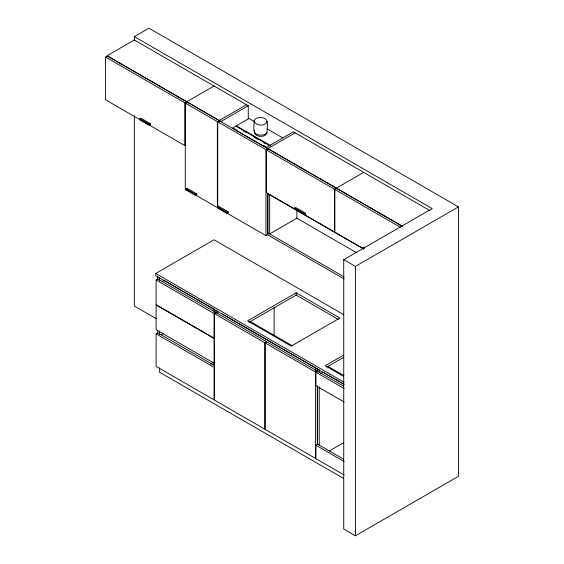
<?xml version="1.0" encoding="UTF-8"?>
<svg xmlns="http://www.w3.org/2000/svg" width="564" height="564" viewBox="0 0 564 564"><rect width="100%" height="100%" fill="white"/><g stroke="black" fill="none" stroke-linecap="round" stroke-linejoin="round"><path stroke-width="0.85" d="M254.145 121.161C254.639 117.65 259.278 117.277 262.098 117.707C269.275 118.207 267.181 126.688 267.132 131.532C266.645 135.043 261.999 135.416 259.186 134.986C252.009 134.486 254.103 126.005 254.145 121.161C255.753 126.132 265.707 126.724 267.132 121.429M254.145 131.264L254.308 130.298M254.308 131.419C254.011 137.348 265.877 138.215 267.132 132.66M134.331 36.618L148.917 28.2L458.44 206.903L458.44 476.305L355.398 535.8L343.73 529.067L343.73 259.659L432.193 208.588L134.331 36.618L134.331 40.143M105.56 57.049L107.308 56.04L186.635 101.837L184.886 102.845L105.56 57.049L105.56 99.814L184.886 145.618L184.886 102.845M139.872 118.729L140.845 118.172L150.567 123.784L150.567 124.905L149.594 125.469L139.872 119.85L139.872 118.729L149.594 124.341L150.567 123.784M214.045 86.01L186.832 101.724L186.832 103.071M185.274 103.071L187.022 102.063L219.107 120.583L217.351 121.591L185.274 103.071L185.274 189.053L189.003 191.21M246.517 104.756L219.297 120.47L219.297 121.817M217.739 121.817L219.495 120.809L267.71 148.642L265.961 149.657L217.739 121.817L217.739 207.799L265.961 235.639L267.71 234.631L267.71 193.389M248.266 105.764L221.046 121.479L107.118 55.702L134.331 39.988L248.266 105.764L248.266 118.863M237.007 130.792L237.416 130.559L237.007 131.158L237.007 130.792L263.635 146.168L264.037 145.928L266.709 147.472M186.049 188.834L187.022 188.27L196.744 193.882L196.744 195.003L195.771 195.567L186.049 189.955L186.049 188.834L195.771 194.446L196.744 193.882M263.635 146.534L264.037 145.928M267.907 148.529L295.127 132.815M266.349 149.876L268.097 148.868L336.243 188.214L334.494 189.222L266.349 149.876L266.349 192.648L334.494 231.994L334.494 189.222M217.549 206.791L218.522 206.234L228.244 211.845L228.244 212.966L227.271 213.523L217.549 207.912L217.549 206.791L227.271 212.402L228.244 211.845M344.118 384.486L155.72 275.711L155.72 273.469L214.045 239.792L343.716 314.656M156.108 279.977L157.857 278.968L215.8 312.421L214.045 313.429L156.108 279.977L156.108 304.673L214.045 338.125L214.045 313.429M162.333 281.549L164.272 280.428L214.242 309.276L212.297 310.397M294.591 208.053L295.564 207.496L305.279 213.107L305.279 214.228L304.313 214.785L304.313 213.664L294.591 208.053L294.591 209.173M336.44 188.101L363.66 172.387M363.653 248.83L334.882 232.213L334.882 189.448L336.63 188.439L402.506 226.467M304.313 213.664L305.279 213.107M156.108 333.86L214.045 367.312L214.045 399.862L156.108 366.417L156.108 333.86L157.857 332.852L214.271 365.423M161.036 334.833L162.982 333.712M214.44 313.654L216.188 312.646L266.546 341.721L264.791 342.729L214.44 313.654L214.44 400.087L264.791 429.162L264.791 342.729M363.124 248.745L363.124 247.624L364.097 247.06M296.171 292.822L247.561 320.881L291.236 346.099L339.838 318.033L296.171 292.822L296.171 295.064L249.084 322.248M343.73 259.659L355.398 266.398L458.44 206.903M210.351 364.055L213.594 362.187M212.297 364.957L214.242 363.829M265.179 342.954L266.934 341.939L317.285 371.013L315.537 372.029L265.179 342.954L265.179 429.387L315.537 458.461L315.537 372.029M343.49 355.214L325.259 365.74L343.49 376.266M344.132 402.005L315.925 385.72L315.925 372.247L317.68 371.239L343.596 386.206M326.782 367.108L343.49 357.463M320.528 373.636L323.123 372.134M344.132 474.966L315.925 458.687L315.925 445.215L317.68 444.206L343.596 459.166M329.136 451.059L343.617 442.698M429.909 210.633L293.372 131.807L266.152 147.521L402.689 226.347M254.272 121.486L249.027 118.461L236.281 125.821L270.755 145.716M267.012 128.839L282.747 137.926M270.311 145.977L235.837 126.075L232.742 127.866L237.416 130.559M243.239 130.89L245.516 132.209M253.885 137.038L258.453 139.675M263.776 142.748L265.299 143.623M334.882 189.448L400.757 227.482M363.124 247.624L364.619 248.484M267.907 193.769L363.851 249.168M296.65 218.113L356.808 252.841M267.907 232.946L344.054 276.91M344.054 278.933L267.907 234.969L267.907 193.057M190.498 192.07L191.986 192.93M194.227 194.227L217.351 207.58L217.351 121.591M296.171 295.064L338.337 319.407M249.965 321.374L292.504 345.929M327.917 366.374L343.906 375.61M155.72 273.469L344.118 382.237M221.546 313.492L315.819 367.925M323.884 372.578L342.919 383.569M315.925 372.247L344.132 388.533M156.425 318.78L134.331 306.026L134.331 115.853M315.925 445.215L344.132 461.5M343.434 478.378L159.612 372.254L159.612 367.883M355.398 266.398L355.398 535.8M319.231 369.631L319.231 372.275M319.231 387.235L319.231 445.334M317.483 368.623L317.483 372.141M317.483 386.227L317.483 444.319M317.285 385.861L317.285 444.354M315.734 367.615L315.734 371.133M296.875 210.407L296.875 218.24L269.655 233.954L269.655 194.777M274.125 307.535L274.125 335.7M265.961 149.657L265.961 235.639M227.271 212.402L227.271 213.523M217.739 311.039L217.739 313.676M215.991 310.031L215.991 313.549M214.242 309.016L214.242 312.541M214.242 362.708L214.242 365.352M195.771 194.446L195.771 195.567M159.415 277.361L159.415 280.886M159.415 331.054L159.415 334.579M157.666 276.353L157.666 279.871M157.666 330.046L157.666 333.571M149.594 124.341L149.594 125.469M214.045 338.463L156.108 305.011L156.108 329.707L214.045 363.16L214.045 338.463"/></g></svg>
